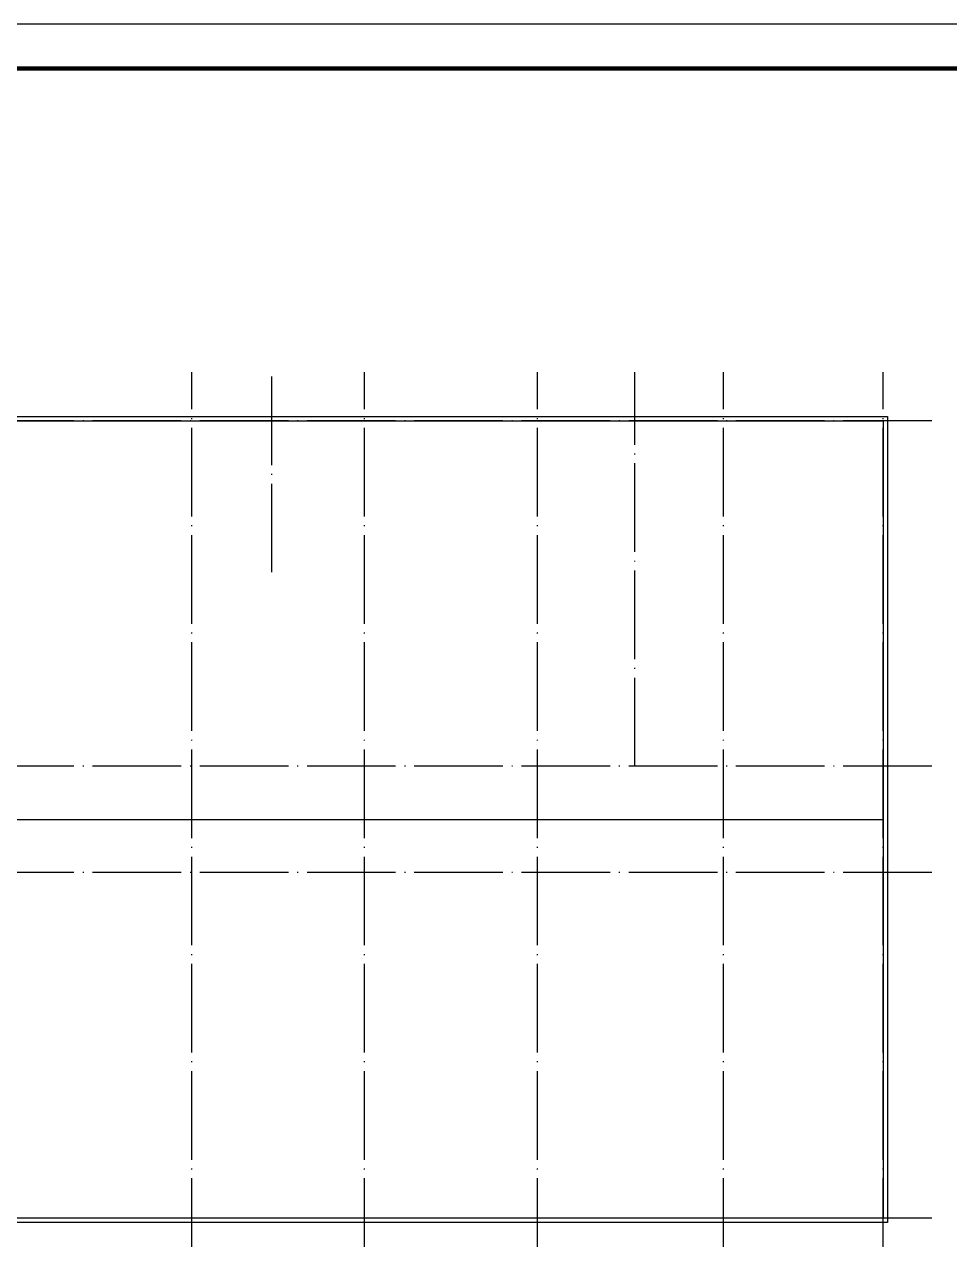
# Model space of a CAD drawing. Extents: x -695846 to 822170, y -413475 to 397179.
# Drawn here: x -344837 to -323953, y -351246 to -323810 of the extents above; entities that cross this region are included whole.
import ezdxf

# ---------------------------------------------------------------- set-up
doc = ezdxf.new("R2010")
doc.units = 0
doc.header["$LTSCALE"] = 1000
doc.header["$MEASUREMENT"] = 0
doc.linetypes.add('DOTE', pattern=[2.42, 2, -0.2, 0.02, -0.2])
doc.layers.add('DOTE', color=1, linetype='DOTE')
doc.layers.add('T-图框-175', color=175, linetype='Continuous')

msp = doc.modelspace()

# ---------------------------------------------------------------- linework, layer by layer
for points in [[(-362557, -332660), (-325357, -332660), (-325357, -350860), (-362557, -350860)], [(-362457, -332760), (-325457, -332760), (-325457, -350760), (-362457, -350760)]]:
    msp.add_lwpolyline(points, close=True)
msp.add_lwpolyline([(-362457, -341760), (-325457, -341760)])
at = {"layer": 'DOTE'}
for p, q in [((-341057, -351860), (-341057, -331660)), ((-337157, -351860), (-337157, -331660)), ((-333257, -351860), (-333257, -331660)), ((-331057, -340560), (-331057, -331660)), ((-329057, -351860), (-329057, -331660)), ((-325457, -351860), (-325457, -331660)), ((-339257, -331760), (-339257, -336260)), ((-324357, -332760), (-363557, -332760)), ((-324357, -340560), (-363557, -340560)), ((-324357, -342960), (-363557, -342960)), ((-324357, -350760), (-363557, -350760))]:
    msp.add_line(p, q, dxfattribs=at)
at = {"layer": 'T-图框-175'}
msp.add_lwpolyline([(-378729, -365810), (-304429, -365810), (-304429, -323810), (-378729, -323810)], close=True, dxfattribs=at)
at = {"layer": 'T-图框-175', "const_width": 100}
msp.add_lwpolyline([(-376229, -364810), (-305429, -364810), (-305429, -324810), (-376229, -324810)], close=True, dxfattribs=at)

doc.saveas('drawing.dxf')
